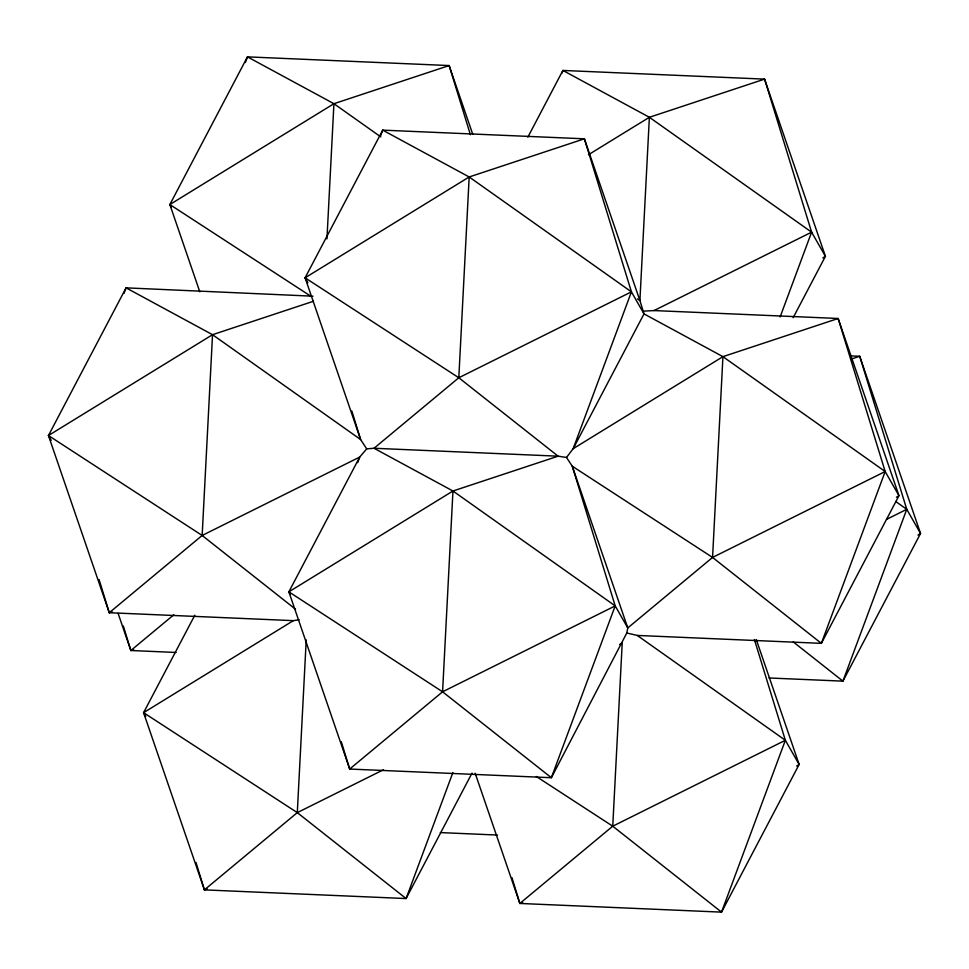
<?xml version="1.0" encoding="UTF-8"?>
<svg xmlns="http://www.w3.org/2000/svg" width="969" height="969" viewBox="0 0 969 969"><rect width="100%" height="100%" fill="white"/><g stroke="black" fill="none" stroke-linecap="round" stroke-linejoin="round"><path stroke-width="1.45" d="M99.068 579.51L109.279 612.723L202.158 535.469L212.538 334.693L126.067 287.854L48.45 435.529L109.279 612.723L293.353 620.644L299.13 619.772M194.793 615.254L143.582 712.675L204.411 889.881L297.301 812.628L306.228 639.879M326.953 238.907L333.93 103.707L247.458 56.868L169.854 204.544L199.82 291.851M341.282 741.685L349.688 769.047L442.579 691.793L452.959 491.004L374.034 448.259L366.694 448.865L359.705 457.065L288.871 591.841L349.688 769.047L551.373 777.719L626.786 633.023L627.779 627.936L572.267 466.21L566.514 457.465L558.108 456.181L374.034 448.259L458.809 377.753L631.425 291.851L584.392 138.809L382.707 130.137L305.102 277.8L360.613 439.538L366.694 448.865M290.349 594.445L288.871 591.841L452.959 491.004L558.108 456.181L458.809 377.753L469.178 176.964L382.707 130.137L380.611 135.781M475.149 773.201L519.856 903.447L612.747 826.194L622.219 642.931L619.651 644.506M527.839 137.174L562.904 70.446L649.375 117.285L639.903 300.547L644.01 313.895L573.176 448.683L566.514 457.465M643.416 311.146L654.063 310.564L838.149 318.486L898.966 495.68L821.361 643.355L712.566 557.429L572.267 466.21L615.194 605.891L627.779 627.936L712.566 557.429L722.935 356.653L644.01 313.895L631.425 291.851L469.178 176.964L305.102 277.8L307.9 282.706M123.971 293.486L126.067 287.854L312.987 296.187M245.375 62.513L247.458 56.868L449.144 65.553L472.727 134.255M357.634 462.661L359.705 457.065L202.158 535.469L48.45 435.529L212.538 334.693L313.423 301.274M561.863 73.269L562.904 70.446L764.589 79.119L825.418 256.325L793.151 317.711M452.898 772.523L406.096 898.554L204.411 889.881L195.98 862.446M631.425 291.851L573.176 448.683L722.935 356.653L838.149 318.486L885.169 471.528L898.966 495.68L896.41 497.254M452.959 491.004L615.194 605.891L551.373 777.719L442.579 691.793L288.871 591.841M780.13 316.936L811.61 232.16L764.589 79.119L649.375 117.285L588.462 154.725M754.379 639.492L785.35 740.292L721.542 912.132L519.856 903.447L511.898 877.526M722.935 356.653L885.169 471.528L821.361 643.355L637.275 635.434L626.786 633.023M850.673 355.889L859.721 356.277L906.754 509.319L842.933 681.146L768.998 677.973M472.024 773.105L406.096 898.554L297.301 812.628L143.582 712.675L293.353 620.644M118.097 613.353L130.851 650.514L173.826 614.77M171.295 207.087L169.854 204.544L333.93 103.707L449.144 65.553L470.389 134.691M822.851 257.899L825.418 256.325L811.61 232.16L649.375 117.285M917.982 535.058L920.55 533.471L859.721 356.277L851.194 359.099M796.591 766.031L799.146 764.456L756.292 639.601M654.063 310.564L811.61 232.16M442.579 691.793L615.194 605.891M712.566 557.429L885.169 471.528M297.301 812.628L383.482 769.737M886.55 519.372L906.754 509.319L920.55 533.471L842.933 681.146L793.284 641.938M612.747 826.194L785.35 740.292L799.146 764.456L721.542 912.132L612.747 826.194L536.329 776.508M469.178 176.964L584.392 138.809L639.903 300.547L637.408 298.912M109.279 612.723L112.113 611.778M123.317 625.974L130.851 650.514L133.698 649.569M204.411 889.881L207.257 888.936M519.856 903.447L522.703 902.502M130.851 650.514L176.116 652.464M440.301 832.589L497.485 835.048M305.102 277.8L458.809 377.753M169.854 204.544L310.141 295.775M333.93 103.707L380.829 136.92M895.647 501.445L906.754 509.319M212.538 334.693L360.613 439.538L351.856 411.038M637.275 635.434L785.35 740.292M202.158 535.469L295.545 609.235M48.45 435.529L51.212 440.35M143.582 712.675L145.762 716.491"/></g></svg>
